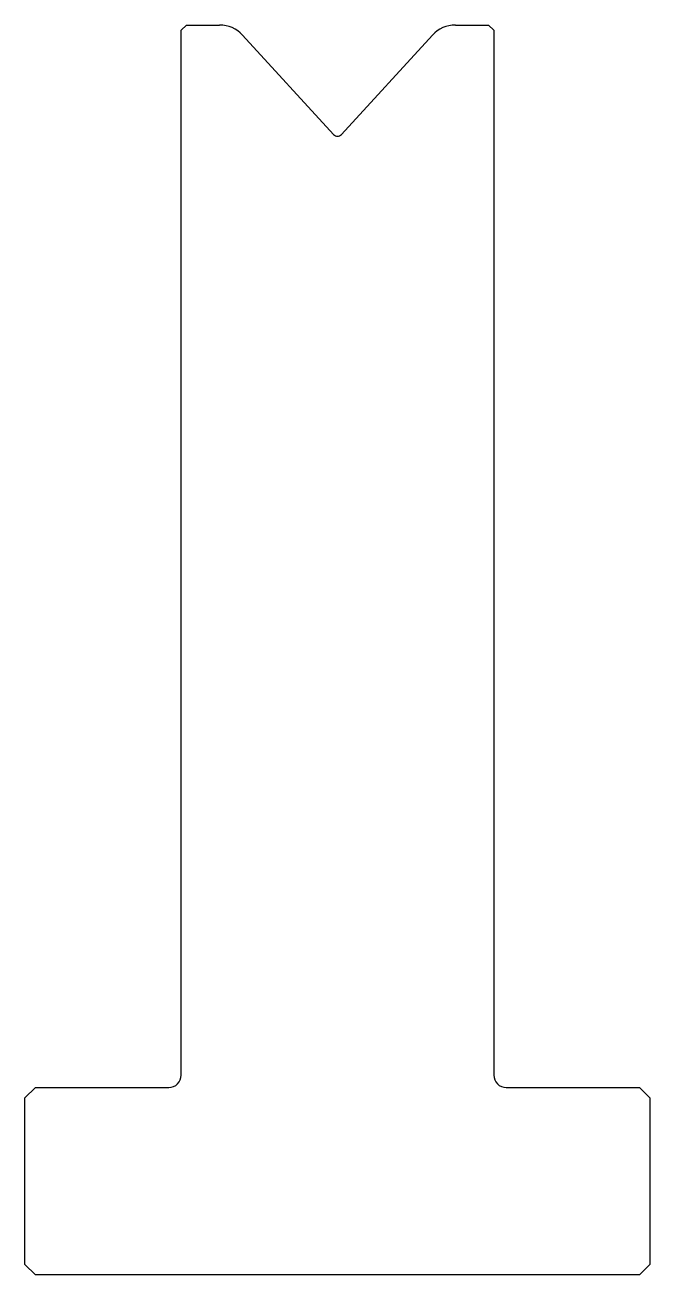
# Model space of a CAD drawing. Header units: metres. Extents: x 52 to 112, y 45 to 165.
import ezdxf

# ---------------------------------------------------------------- set-up
doc = ezdxf.new("R2010")
doc.units = ezdxf.units.M

msp = doc.modelspace()

# ---------------------------------------------------------------- linework, layer by layer
for p, q in [((67.205905, 164.827324), (66.705905, 164.327324)), ((67.205905, 164.827324), (70.385873, 164.827324)), ((93.025936, 164.827324), (96.205905, 164.827324)), ((96.705905, 164.327324), (96.205905, 164.827324)), ((66.705905, 64.027324), (66.705905, 164.327324)), ((72.597705, 163.854095), (81.337266, 154.316537)), ((82.074544, 154.316537), (90.814104, 163.854095)), ((96.705905, 164.327324), (96.705905, 64.027324)), ((52.705905, 62.827324), (51.705905, 61.827324)), ((52.705905, 62.827324), (65.505905, 62.827324)), ((97.905905, 62.827324), (110.705905, 62.827324)), ((111.705905, 61.827324), (110.705905, 62.827324)), ((51.705905, 45.827324), (51.705905, 61.827324)), ((111.705905, 61.827324), (111.705905, 45.827324)), ((51.705905, 45.827324), (52.705905, 44.827324)), ((110.705905, 44.827324), (111.705905, 45.827324)), ((110.705905, 44.827324), (52.705905, 44.827324))]:
    msp.add_line(p, q)
for centre, radius, start, end in [((70.385873, 161.827324), 3, 42.5, 90), ((93.025936, 161.827324), 3, 90, 137.5), ((81.705905, 154.654333), 0.5, 222.5, 317.5), ((65.505905, 64.027324), 1.2, 270, 0), ((97.905905, 64.027324), 1.2, 180, 270)]:
    msp.add_arc(centre, radius, start, end)

doc.saveas('drawing.dxf')
